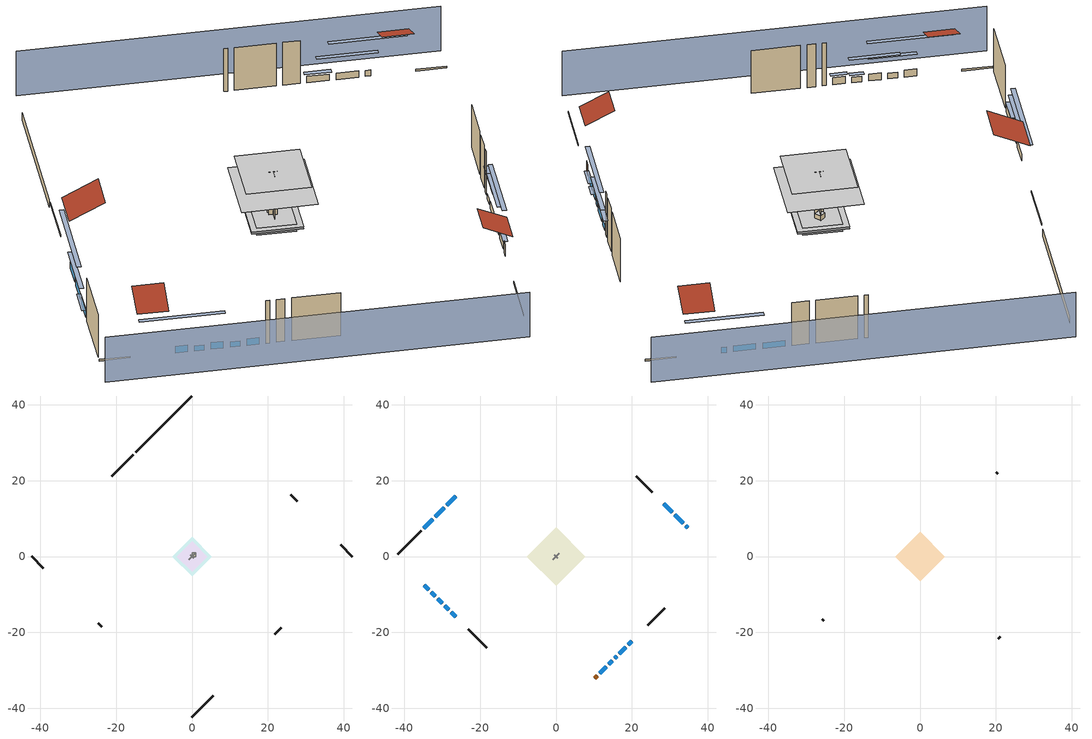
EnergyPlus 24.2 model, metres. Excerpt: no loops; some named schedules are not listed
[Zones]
crawlspace - vented
 floor foundation (Slab2 construction): -3.99,0 0,3.99 3.99,0 0,-3.99 z-0.91
 wall outside (RimJoist1 construction): -15.49,26.82 -21.09,21.22 z0.3:0.61
 wall outside (RimJoist2 construction): 42.31,0 39.2,3.1 z0.3:0.61
 wall outside (RimJoist3 construction): 0,-42.31 5.6,-36.7 z0.3:0.61
 wall outside (RimJoist4 construction): -42.31,0 -39.2,-3.1 z0.3:0.61
 wall foundation (FoundationWall1 construction): 0,42.31 -14.83,27.48 z-0.91:0.3
furnace airloop ret air zone
 floor adiabatic (AdiabaticConst): 0,0 0,1 1,1 1,0 z0
 wall adiabatic (AdiabaticConst): 0,1 0,0 1,0 1,1 0,1 z0:1
 ceiling adiabatic (AdiabaticConst): 1,0 1,1 0,1 0,0 z1
garage
 floor foundation (Slab1 construction): -5.17,0 0,5.17 5.17,0 0,-5.17 z0
 wall outside (Wall1 construction): 27.69,14.62 25.97,16.34 z0.3:7.62
 wall outside (Wall12 construction): -24.67,-17.64 -23.81,-18.5 z0.3:7.62
 wall outside (Wall2 construction): 21.82,-20.48 23.55,-18.76 z0.3:7.62
 wall to conditioned space (Wall5 construction Reversed): 0.86,0.86 -0.86,-0.86 z0.3:7.62
 wall to conditioned space (Wall6 construction Reversed): -0.43,0.43 0.43,-0.43 z0.3:7.62
conditioned space
 floor to crawlspace - vented (Floor1 construction): -3.99,0 0,3.99 3.99,0 0,-3.99 z0.3
 floor to garage (Floor3 construction): -5.17,0 0,5.17 5.17,0 0,-5.17 z0.3
 floor adiabatic (AdiabaticFloorConstruction): -7.65,0 0,7.65 7.65,0 0,-7.65 z5.18
 wall outside (AdiabaticWallConstruction 1): 10.17,-32.14 10.82,-31.49 z0.3:2.34
 wall outside (AdiabaticWallConstruction): -26.45,15.86 -28.8,13.51 / 11.47,-30.83 13.23,-29.08 / -29.46,12.85 -31.81,10.49 / -32.47,9.84 -34.82,7.48 / 16.66,-25.65 18.42,-23.89 z0.3:1.43; 13.88,-28.43 14.82,-27.48 / 19.07,-23.24 20.01,-22.3 z0.3:1.16; -34.74,-7.57 -33.49,-8.82 / -31.18,-11.13 -29.93,-12.37 / -27.62,-14.69 -26.37,-15.93 z0.3:1.49; -32.84,-9.47 -31.83,-10.47 / -29.28,-13.03 -28.28,-14.03 z0.3:1.25; 34.74,7.57 34.21,8.1 z0.3:1.31; 33.55,8.76 31.28,11.03 / 30.62,11.69 28.35,13.96 z0.3:1.37; 15.48,-26.83 16.01,-26.3 z0.3:1.28
 wall outside (Wall3 construction): -35.48,6.83 -41.65,0.66 z0.3:7.62
 wall outside (Wall4 construction): 25.31,17 21.15,21.16 z0.3:7.62
 wall outside (Wall7 construction): 24.21,-18.1 28.73,-13.58 z0.3:7.62
 wall outside (Wall8 construction): -23.15,-19.16 -18.26,-24.05 z0.3:7.62
 window (WindowConstruction): -26.45,15.86 -28.8,13.51 z0.3:1.43
 window (WindowConstruction 9): 11.47,-30.83 13.23,-29.08 z0.3:1.43
 window (WindowConstruction 10): 13.88,-28.42 14.82,-27.49 z0.3:1.16
 window (WindowConstruction 11): -34.74,-7.57 -33.49,-8.82 z0.3:1.49
 window (WindowConstruction 12): -32.84,-9.47 -31.83,-10.47 z0.3:1.25
 window (WindowConstruction 13): -31.18,-11.13 -29.93,-12.37 z0.3:1.49
 window (WindowConstruction 14): -29.28,-13.03 -28.28,-14.03 z0.3:1.25
 window (WindowConstruction 15): -27.62,-14.69 -26.38,-15.93 z0.3:1.49
 window (WindowConstruction 1): -29.46,12.85 -31.81,10.5 z0.3:1.43
 window (WindowConstruction 2): -32.47,9.84 -34.82,7.49 z0.3:1.43
 window (WindowConstruction 3): 34.74,7.57 34.21,8.1 z0.3:1.31
 window (WindowConstruction 4): 33.55,8.76 31.28,11.03 z0.3:1.37
 window (WindowConstruction 5): 30.62,11.69 28.35,13.96 z0.3:1.37
 window (WindowConstruction 6): 15.48,-26.83 16,-26.3 z0.3:1.28
 window (WindowConstruction 7): 16.66,-25.65 18.41,-23.89 z0.3:1.43
 window (WindowConstruction 8): 19.07,-23.24 20.01,-22.3 z0.3:1.16
 door (Door): 10.17,-32.14 10.82,-31.49 z0.3:2.34
 ceiling adiabatic (AdiabaticFloorConstruction): 0,-7.65 7.65,0 0,7.65 -7.65,0 z5.18
attic - vented
 floor to conditioned space (Floor2 construction Reversed): -6.53,0 0,6.53 6.53,0 0,-6.53 z7.62
 wall outside (Wall10 construction): -25.72,-16.59 -25.33,-16.98 z0.3:7.62
 wall outside (Wall11 construction): 20.67,-21.64 21.17,-21.14 z0.3:7.62
 wall outside (Wall9 construction): 20.49,21.81 20.1,22.21 z0.3:7.62
 roof outside (Roof1 construction): -25.79,16.52,7.62 -22.17,12.9,10.18 -18.13,16.94,10.18 -21.75,20.56,7.62
 roof outside (Roof2 construction): 35.39,6.91,7.62 32.57,4.09,9.61 35.73,0.94,9.61 38.55,3.76,7.62
 roof outside (Roof3 construction): -35.39,-6.91,7.62 -32.57,-4.09,9.61 -35.73,-0.94,9.61 -38.55,-3.76,7.62
 roof outside (Roof4 construction): 9.51,-32.79,7.62 6.6,-29.89,9.68 3.35,-33.14,9.68 6.26,-36.05,7.62
shading: -45.54,-3.23 -3.23,-45.54 / 45.54,3.23 3.23,45.54 z0:7.62; -32.47,9.84 -22.78,19.52 -23.22,19.95 -32.9,10.27 z6.61; 13.44,-28.87 11.26,-31.05 11.69,-31.48 13.87,-29.3 z1.74; 15.04,-27.27 13.67,-28.64 14.1,-29.07 15.47,-27.7 z1.46; -29.83,-12.48 -38.4,-3.91 -38.83,-4.34 -30.26,-12.91 z6.68; -29.89,-12.41 -34.78,-7.53 -35.21,-7.96 -30.33,-12.84 z3.99; -27.99,-14.31 -33.12,-9.19 -33.55,-9.62 -28.43,-14.74 z4.24; -28.06,-14.25 -29.49,-12.82 -29.92,-13.25 -28.49,-14.68 z1.55; -26.16,-16.15 -27.83,-14.47 -28.27,-14.9 -26.59,-16.58 z1.8; -33.75,8.56 -27.52,14.79 -27.95,15.22 -34.18,8.99 z4.18; -35.04,7.27 -32.25,10.05 -32.68,10.48 -35.47,7.7 z1.74; 30.54,11.76 38.4,3.91 38.83,4.34 30.97,12.2 z6.49; 29.34,12.97 35.49,6.82 35.92,7.25 29.77,13.4 z4.11; 28.13,14.17 30.84,11.47 31.27,11.9 28.56,14.61 z1.68; 19.67,-22.64 11.82,-30.49 12.25,-30.92 20.1,-23.07 z6.46; 20.35,-21.95 14.72,-27.59 15.15,-28.02 20.79,-22.38 z4.18; 21.95,-20.36 17.13,-25.18 17.56,-25.61 22.38,-20.79 z3.9
[Building]
Building 1: Terrain=Suburbs
[Site:Location]
Portland Intl Arpt_OR: Latitude {deg}=45.59; Longitude {deg}=-122.6; Time Zone {hr}=-8; Elevation {m}=33; Keep Site Location Information=Yes
[Site:GroundTemperature:Shallow]
10.2558, 8.96328, 8.85977, 9.47314, 11.9355, 14.3863, 16.5111, 17.8571, 17.9714, 16.8767, 14.8061, 12.4304
[Site:WaterMainsTemperature]
Calculation Method=Schedule; Temperature Schedule=mains temperature schedule
[Material] Roughness=Rough; Thermal Absorptance=0.9
Name | Thickness {m} | Conductivity {W/m-K} | Density {kg/m3} | Specific Heat {J/kg-K} | Solar Absorptance | Visible Absorptance
ceiling loosefill ins | 0.254 | 0.0480833 | 16.02 | 1046.75 | 0.7 | 0.7
ceiling stud and cavity | 0.1397 | 0.104117 | 65.682 | 1177.47 | 0.7 | 0.7
concrete 4.0 in. | 0.1016 | 1.803125 | 2242.8 | 837.4 | 0.7 | 0.7
concrete 8.0 in. | 0.2032 | 1.803125 | 2242.8 | 837.4 | 0.7 | 0.7
door material | 0.04445 | 0.0612267 | 512.64 | 1214.23 | 0.7 | 0.7
floor covering | 0.0127 | 0.0433444 | 54.468 | 1339.84 | 0.6 | 0.6
floor rigid ins; wall rigid ins | 0.512978 | 0.029427 | 32.04 | 1214.23 | 0.7 | 0.7
floor stud and cavity | 0.1397 | 0.923637 | 92.3553 | 1139.71 | 0.7 | 0.7
floor stud and cavity 1 | 0.1397 | 1.75129 | 37.0049 | 1207.88 | 0.7 | 0.7
furniture material conditioned space 1; furniture material garage 1 | 0.1524 | 0.115458 | 640.8 | 1214.23 | 0.6 | 0.6
gypsum board | 0.0127 | 0.160291 | 801 | 837.4 | 0.6 | 0.6
osb sheathing 0.5 in. | 0.0127 | 0.115458 | 512.64 | 1214.23 | 0.6 | 0.6
osb sheathing 0.5 in. 1; osb sheathing 0.5 in. 2; osb sheathing 0.5 in. 3 | 0.0127 | 0.115458 | 512.64 | 1214.23 | 0.7 | 0.7
osb sheathing 0.75 in. | 0.01905 | 0.115458 | 512.64 | 1214.23 | 0.7 | 0.7
rim joist stud and cavity | 0.0508 | 0.178688 | 50.32683 | 1063.81 | 0.6 | 0.6
roof rigid ins | 0.00329814 | 0.029427 | 32.04 | 1214.23 | 0.7 | 0.7
slate or tile shingles | 0.01905 | 0.840978 | 1899.972 | 799.717 | 0.75 | 0.75
soil 0.5 in. | 0.0127 | 1.3848 | 1842.3 | 418.7 | 0.7 | 0.7
wall stud and cavity | 0.1397 | 0.727959 | 139.0536 | 1170.24 | 0.6 | 0.6
wall stud and cavity 1 | 0.1397 | 0.550994 | 139.0536 | 1170.24 | 0.7 | 0.7
wall stud and cavity 2 | 0.1397 | 0.335416 | 139.0536 | 1170.24 | 0.7 | 0.7
wall stud and cavity 3 | 0.0889 | 0.380278 | 52.3479 | 1209.89 | 0.7 | 0.7
wall stud and cavity 4 | 0.0889 | 0.391764 | 83.0341 | 1211.67 | 0.7 | 0.7
wood siding | 0.0254 | 0.102417 | 544.68 | 1172.36 | 0.85 | 0.85
wood siding 1; wood siding 2 | 0.0254 | 0.102417 | 544.68 | 1172.36 | 0.7 | 0.7
[Material:NoMass]
Adiabatic: Roughness=Rough; Thermal Resistance {m2-K/W}=176.1; Thermal Absorptance=0.9; Solar Absorptance=0.7; Visible Absorptance=0.7
[WindowMaterial:SimpleGlazingSystem]
WindowMaterial: U-Factor {W/m2-K}=2.78222; Solar Heat Gain Coefficient=0.56
[Construction]
AdiabaticConst: Adiabatic
AdiabaticFloorConstruction: floor stud and cavity 1, floor rigid ins, osb sheathing 0.75 in., floor covering
AdiabaticWallConstruction: wood siding 1, wall rigid ins, wall stud and cavity 3, gypsum board
AdiabaticWallConstruction 1: wood siding 2, wall rigid ins, wall stud and cavity 3, gypsum board
Door: door material
Floor1 construction; Floor3 construction: floor stud and cavity, osb sheathing 0.75 in., floor covering
Floor2 construction Reversed: gypsum board, ceiling stud and cavity, ceiling loosefill ins
FoundationWall1 construction: concrete 8.0 in.
furniture construction conditioned space 1: furniture material conditioned space 1
furniture construction garage 1: furniture material garage 1
PartitionWallConstruction: gypsum board, wall stud and cavity 4, gypsum board
RimJoist1 construction; RimJoist2 construction; RimJoist3 construction; RimJoist4 construction: wood siding, rim joist stud and cavity
Roof1 construction; Roof2 construction; Roof3 construction; Roof4 construction: slate or tile shingles, roof rigid ins, osb sheathing 0.5 in.
Slab1 construction: concrete 4.0 in.
Slab2 construction: soil 0.5 in.
Wall1 construction; Wall2 construction: wood siding, osb sheathing 0.5 in. 1, wall stud and cavity
Wall10 construction; Wall11 construction; Wall12 construction; Wall9 construction: wood siding, osb sheathing 0.5 in. 3, wall stud and cavity
Wall3 construction; Wall4 construction: wood siding, osb sheathing 0.5 in. 1, wall stud and cavity 1, gypsum board
Wall5 construction Reversed: gypsum board, wall stud and cavity 2, osb sheathing 0.5 in. 2
Wall6 construction Reversed: gypsum board, wall stud and cavity 2, osb sheathing 0.5 in. 3
Wall7 construction; Wall8 construction: wood siding, osb sheathing 0.5 in. 3, wall stud and cavity 1, gypsum board
WindowConstruction; WindowConstruction 1; WindowConstruction 10; WindowConstruction 11; WindowConstruction 12; WindowConstruction 13; WindowConstruction 14; WindowConstruction 15; WindowConstruction 2; WindowConstruction 3; WindowConstruction 4; WindowConstruction 5; WindowConstruction 6; WindowConstruction 7; WindowConstruction 8; WindowConstruction 9: WindowMaterial
[Zone] Multiplier=1
Name | Volume {m3} | Part of Total Floor Area
attic - vented | 58.7334 | Yes
conditioned space | 493.619 | Yes
crawlspace - vented | 38.7714 | Yes
furnace airloop ret air zone | 1 | No
garage | 130.484 | Yes
[Space]
Name | Zone | Volume {m3} | Space Type
attic - vented 1 | attic - vented | 58.7334
conditioned space 1 | conditioned space | 493.619
crawlspace - vented 1 | crawlspace - vented | 38.7714
furnace airloop ret air space | furnace airloop ret air zone |  | Plenum Space Type
garage 1 | garage | 130.484
[ZoneInfiltration:EffectiveLeakageArea] Schedule=Always On Discrete
Name | Zone or Space | Effective Air Leakage Area {cm2} | Stack Coefficient | Wind Coefficient
infil attic - vented 1 | attic - vented 1 | 2843.48 | 0.00014362 | 4.87065e-05
infil garage 1 | garage 1 | 217.469 | 0.000129147 | 4.64657e-05
[ZoneMixing] Schedule=Always On Continuous; Design Flow Rate Calculation Method=Flow/Zone; Design Flow Rate {m3/s}=0
Name | Zone or Space | Source Zone or Space
whole house fan mix | attic - vented | conditioned space
furnace airloop_0 ZoneMixDZToCond mix | conditioned space | crawlspace - vented
furnace airloop_0 ZoneMixCondToDZ mix | crawlspace - vented | conditioned space
[SurfaceProperty:IncidentSolarMultiplier] Incident Solar Multiplier=1; Incident Solar Multiplier Schedule=trans schedule winter=0.85 summer=0.7
Window1; Window10; Window11; Window12; Window13; Window14; Window15; Window16; Window2; Window3; Window4; Window5; Window6; Window7; Window8; Window9
[InternalMass]
Name | Construction | Zone or ZoneList | Space or SpaceList | Surface Area {m2}
furniture mass conditioned space 1 | furniture construction conditioned space 1 | conditioned space | conditioned space 1 | 80.97429
partition wall mass | PartitionWallConstruction | conditioned space | conditioned space 1 | 202.436
furniture mass garage 1 | furniture construction garage 1 | garage | garage 1 | 5.35122
[Lights] Design Level Calculation Method=LightingLevel; Return Air Fraction=0; Fraction Radiant=0.6; Fraction Visible=0.2; Fraction Replaceable=1
Name | Zone or ZoneList or Space or SpaceList | Schedule | Lighting Level {W}
interior lighting | conditioned space 1 | lighting_interior | 371.328
garage lighting | garage 1 | lighting_garage | 10.7391
[People]
occupants: Zone or ZoneList or Space or SpaceList=conditioned space 1; Number of People Schedule=occupants; Number of People Calculation Method=People; Number of People=4; Fraction Radiant=0.314171; Sensible Heat Fraction=0.56303; Activity Level Schedule=occupants activity schedule; Carbon Dioxide Generation Rate {m3/s-W}=0; Enable ASHRAE 55 Comfort Warnings=No; Mean Radiant Temperature Calculation Type=EnclosureAveraged
[ElectricEquipment] Zone or ZoneList or Space or SpaceList=conditioned space 1; Design Level Calculation Method=EquipmentLevel
Name | Schedule | Design Level {W} | Fraction Latent | Fraction Radiant | Fraction Lost
ceiling fan | ceiling_fan | 17.2584 | 0 | 0.558 | 0
clothes dryer | clothes_dryer | 9688.07 | 0.015 | 0.081 | 0.85
clothes washer | clothes_washer | 702.106 | 0.03 | 0.162 | 0.7
cooking range | cooking_range | 118.9 | 0.16 | 0.384 | 0.2
dishwasher | dishwasher | 557.502 | 0.3 | 0.18 | 0.4
fridge | fridge schedule | 45.9075 | 0 | 0.6 | 0
mech vent bath fan 0 | mech vent bath fan 0 schedule | 15 | 0 | 0 | 1
mech vent house fan | mech vent house fan schedule | 0 | 0 | 0 | 1
mech vent house fan cfis | mech vent house fan cfis schedule | 0 | 0 | 0 | 0
mech vent range fan 0 | mech vent range fan 0 schedule | 30 | 0 | 0 | 1
misc plug loads | plug_loads_other | 883.448 | 0.021 | 0.558 | 0.049
misc tv | plug_loads_tv | 1555.5 | 0 | 0.6 | 0
whole house fan | Always On Discrete | 0 | 0 | 0 | 1
[OtherEquipment] Design Level Calculation Method=EquipmentLevel
Name | Fuel Type | Zone or ZoneList or Space or SpaceList | Schedule | Design Level {W} | Fraction Latent | Fraction Radiant | Fraction Lost
clothes dryer 1 | Electricity | conditioned space 1 | clothes_dryer | 0 | 0.015 | 0.081 | 0.85
cooking range 1 | NaturalGas | conditioned space 1 | cooking_range | 3484.6 | 0.16 | 0.384 | 0.2
furnace airloop_0 SupCondToLv; furnace airloop_0 SupSensLkToCond; mech vent house fan sensible load; water heater sens | None | conditioned space 1 | Always On Discrete | 0 | 0 | 0 | 0
furnace airloop_0 SupLatLkToCond; mech vent house fan latent load; water heater lat | None | conditioned space 1 | Always On Discrete | 0 | 1 | 0 | 0
general water use latent | None | conditioned space 1 | general water use schedule | 81.0615 | 1 | 0 | 0
general water use sensible | None | conditioned space 1 | general water use schedule | -79.8895 | 0 | 0.6 | 0
misc fireplace | NaturalGas | conditioned space 1 | misc fireplace schedule | 542.024 | 0.1 | 0.3 | 0.4
water heater energy adjustment1 | Electricity | conditioned space 1 | Always On Discrete | 0.01 | 0 | 0 | 1
furnace airloop_0 RetCondToDZ; furnace airloop_0 SupCondToDZ; furnace airloop_0 SupSensLkToDZ | None | crawlspace - vented 1 | Always On Discrete | 0 | 0 | 0 | 0
furnace airloop_0 SupLatLkToDZ | None | crawlspace - vented 1 | Always On Discrete | 0 | 1 | 0 | 0
furnace airloop_0 RetCondToRP; furnace airloop_0 RetSensLkToRP | None | furnace airloop ret air space | Always On Discrete | 0 | 0 | 0 | 0
furnace airloop_0 RetLatLkToRP | None | furnace airloop ret air space | Always On Discrete | 0 | 1 | 0 | 0
[ZoneInfiltration:DesignFlowRate] Schedule=Always On Discrete
Name | Zone or ZoneList or Space or SpaceList | Design Flow Rate Calculation Method | Design Flow Rate {m3/s} | Air Changes per Hour {1/hr} | Constant Term Coefficient | Temperature Term Coefficient | Velocity Term Coefficient | Velocity Squared Term Coefficient
infil flow; natural vent flow; whole house fan flow | conditioned space 1 | Flow/Zone | 0
crawlspace_vented 1 duct leakage imbalance infil flow | crawlspace - vented 1 | Flow/Zone | 0
infil crawlspace - vented 1 | crawlspace - vented 1 | AirChanges/Hour |  | 2.6013 | 1 | 0 | 0 | 0
[SurfaceProperty:ExposedFoundationPerimeter] Exposed Perimeter Calculation Method=TotalExposedPerimeter
Name | Total Exposed Perimeter {m}
Slab2 | 20.97024
Slab1 | 18.288
[SpaceList]
Plenum Space Type: furnace airloop ret air space
[AirLoopHVAC:ReturnPlenum]
Air Loop HVAC Return Plenum 1: Zone=furnace airloop ret air zone
[Foundation:Kiva] Wall Depth Below Slab {m}=0.2032
Name | Initial Indoor Air Temperature {C} | Wall Height Above Grade {m}
Foundation Kiva 1 | 13.4258 | 0.1016
Foundation Kiva 2 | 8.19436 | 0.3048
[Foundation:Kiva:Settings]
Soil Conductivity {W/m-K}=1.3848; Soil Density {kg/m3}=1842.3; Soil Specific Heat {J/kg-K}=418.7; Ground Solar Absorptivity=0.9; Ground Thermal Absorptivity=0.9; Ground Surface Roughness {m}=0.03; Far-Field Width {m}=40; Deep-Ground Boundary Condition=ZeroFlux; Deep-Ground Depth {m}=40; Minimum Cell Dimension {m}=0.2; Maximum Cell Growth Coefficient=3; Simulation Timestep=Timestep
[Exterior:Lights]
exterior lighting: Schedule=exterior lighting schedule; Design Level {W}=8.01452
[EnergyManagementSystem:Sensor] Output:Variable or Output:Meter Index Key=crawlspace - vented
Name | Output:Variable or Output:Meter
furnace_airloop_0_DZ_T_s | Zone Air Temperature
furnace_airloop_0_DZ_W_s | Zone Mean Air Humidity Ratio
[Schedule:Constant]
Name | Hourly Value
Always On Continuous; mech vent house fan schedule; mech vent house fan cfis schedule; Always On Discrete | 1
occupants activity schedule | 117.228
fridge schedule | 0
[Schedule:Day:Interval]
trans schedule winter=0.85 summer=0.7 day; trans schedule winter=0.85 summer=0.7 day 2: No, 24:00, 0.85
trans schedule winter=0.85 summer=0.7 day 1: No, 24:00, 0.7
trans schedule winter=0.85 summer=0.7 default day: No, 24:00, 0
[Schedule:Week:Daily]
trans schedule winter=0.85 summer=0.7 Week Rule - Jan1-May26: trans schedule winter=0.85 summer=0.7 day, trans schedule winter=0.85 summer=0.7 day, trans schedule winter=0.85 summer=0.7 day, trans schedule winter=0.85 summer=0.7 day, trans schedule winter=0.85 summer=0.7 day, trans schedule winter=0.85 summer=0.7 day, trans schedule winter=0.85 summer=0.7 day, trans schedule winter=0.85 summer=0.7 default day, trans schedule winter=0.85 summer=0.7 default day, trans schedule winter=0.85 summer=0.7 default day, trans schedule winter=0.85 summer=0.7 default day, trans schedule winter=0.85 summer=0.7 default day
trans schedule winter=0.85 summer=0.7 Week Rule - May27-Jun2: trans schedule winter=0.85 summer=0.7 day, trans schedule winter=0.85 summer=0.7 day, trans schedule winter=0.85 summer=0.7 day, trans schedule winter=0.85 summer=0.7 day, trans schedule winter=0.85 summer=0.7 day, trans schedule winter=0.85 summer=0.7 day 1, trans schedule winter=0.85 summer=0.7 day 1, trans schedule winter=0.85 summer=0.7 default day, trans schedule winter=0.85 summer=0.7 default day, trans schedule winter=0.85 summer=0.7 default day, trans schedule winter=0.85 summer=0.7 default day, trans schedule winter=0.85 summer=0.7 default day
trans schedule winter=0.85 summer=0.7 Week Rule - Jun3-Sep29: trans schedule winter=0.85 summer=0.7 day 1, trans schedule winter=0.85 summer=0.7 day 1, trans schedule winter=0.85 summer=0.7 day 1, trans schedule winter=0.85 summer=0.7 day 1, trans schedule winter=0.85 summer=0.7 day 1, trans schedule winter=0.85 summer=0.7 day 1, trans schedule winter=0.85 summer=0.7 day 1, trans schedule winter=0.85 summer=0.7 default day, trans schedule winter=0.85 summer=0.7 default day, trans schedule winter=0.85 summer=0.7 default day, trans schedule winter=0.85 summer=0.7 default day, trans schedule winter=0.85 summer=0.7 default day
trans schedule winter=0.85 summer=0.7 Week Rule - Sep30-Oct6: trans schedule winter=0.85 summer=0.7 day 1, trans schedule winter=0.85 summer=0.7 day 2, trans schedule winter=0.85 summer=0.7 day 2, trans schedule winter=0.85 summer=0.7 day 2, trans schedule winter=0.85 summer=0.7 day 2, trans schedule winter=0.85 summer=0.7 day 2, trans schedule winter=0.85 summer=0.7 day 2, trans schedule winter=0.85 summer=0.7 default day, trans schedule winter=0.85 summer=0.7 default day, trans schedule winter=0.85 summer=0.7 default day, trans schedule winter=0.85 summer=0.7 default day, trans schedule winter=0.85 summer=0.7 default day
trans schedule winter=0.85 summer=0.7 Week Rule - Oct7-Dec31: trans schedule winter=0.85 summer=0.7 day 2, trans schedule winter=0.85 summer=0.7 day 2, trans schedule winter=0.85 summer=0.7 day 2, trans schedule winter=0.85 summer=0.7 day 2, trans schedule winter=0.85 summer=0.7 day 2, trans schedule winter=0.85 summer=0.7 day 2, trans schedule winter=0.85 summer=0.7 day 2, trans schedule winter=0.85 summer=0.7 default day, trans schedule winter=0.85 summer=0.7 default day, trans schedule winter=0.85 summer=0.7 default day, trans schedule winter=0.85 summer=0.7 default day, trans schedule winter=0.85 summer=0.7 default day
mech vent bath fan 0 schedule Week Rule - Jan1-Dec31: mech vent bath fan 0 schedule day, mech vent bath fan 0 schedule day, mech vent bath fan 0 schedule day, mech vent bath fan 0 schedule day, mech vent bath fan 0 schedule day, mech vent bath fan 0 schedule day, mech vent bath fan 0 schedule day, mech vent bath fan 0 schedule default day, mech vent bath fan 0 schedule default day, mech vent bath fan 0 schedule default day, mech vent bath fan 0 schedule default day, mech vent bath fan 0 schedule default day
mech vent range fan 0 schedule Week Rule - Jan1-Dec31: mech vent range fan 0 schedule day, mech vent range fan 0 schedule day, mech vent range fan 0 schedule day, mech vent range fan 0 schedule day, mech vent range fan 0 schedule day, mech vent range fan 0 schedule day, mech vent range fan 0 schedule day, mech vent range fan 0 schedule default day, mech vent range fan 0 schedule default day, mech vent range fan 0 schedule default day, mech vent range fan 0 schedule default day, mech vent range fan 0 schedule default day
general water use schedule Week Rule - Jan1-Dec31: general water use schedule day, general water use schedule day, general water use schedule day, general water use schedule day, general water use schedule day, general water use schedule day, general water use schedule day, general water use schedule default day, general water use schedule default day, general water use schedule default day, general water use schedule default day, general water use schedule default day
misc fireplace schedule Week Rule - Jan1-Dec31: misc fireplace schedule day, misc fireplace schedule day, misc fireplace schedule day, misc fireplace schedule day, misc fireplace schedule day, misc fireplace schedule day, misc fireplace schedule day, misc fireplace schedule default day, misc fireplace schedule default day, misc fireplace schedule default day, misc fireplace schedule default day, misc fireplace schedule default day
exterior lighting schedule Week Rule - Jan1-Jan27: exterior lighting schedule day, exterior lighting schedule day, exterior lighting schedule day, exterior lighting schedule day, exterior lighting schedule day, exterior lighting schedule day, exterior lighting schedule day, exterior lighting schedule default day, exterior lighting schedule default day, exterior lighting schedule default day, exterior lighting schedule default day, exterior lighting schedule default day
exterior lighting schedule Week Rule - Jan28-Feb3: exterior lighting schedule day, exterior lighting schedule day, exterior lighting schedule day, exterior lighting schedule day, exterior lighting schedule day 1, exterior lighting schedule day 1, exterior lighting schedule day 1, exterior lighting schedule default day, exterior lighting schedule default day, exterior lighting schedule default day, exterior lighting schedule default day, exterior lighting schedule default day
exterior lighting schedule Week Rule - Feb4-Feb24: exterior lighting schedule day 1, exterior lighting schedule day 1, exterior lighting schedule day 1, exterior lighting schedule day 1, exterior lighting schedule day 1, exterior lighting schedule day 1, exterior lighting schedule day 1, exterior lighting schedule default day, exterior lighting schedule default day, exterior lighting schedule default day, exterior lighting schedule default day, exterior lighting schedule default day
exterior lighting schedule Week Rule - Feb25-Mar3: exterior lighting schedule day 1, exterior lighting schedule day 1, exterior lighting schedule day 1, exterior lighting schedule day 1, exterior lighting schedule day 2, exterior lighting schedule day 2, exterior lighting schedule day 2, exterior lighting schedule default day, exterior lighting schedule default day, exterior lighting schedule default day, exterior lighting schedule default day, exterior lighting schedule default day
exterior lighting schedule Week Rule - Mar4-Mar31: exterior lighting schedule day 2, exterior lighting schedule day 2, exterior lighting schedule day 2, exterior lighting schedule day 2, exterior lighting schedule day 2, exterior lighting schedule day 2, exterior lighting schedule day 2, exterior lighting schedule default day, exterior lighting schedule default day, exterior lighting schedule default day, exterior lighting schedule default day, exterior lighting schedule default day
exterior lighting schedule Week Rule - Apr1-Apr28: exterior lighting schedule day 3, exterior lighting schedule day 3, exterior lighting schedule day 3, exterior lighting schedule day 3, exterior lighting schedule day 3, exterior lighting schedule day 3, exterior lighting schedule day 3, exterior lighting schedule default day, exterior lighting schedule default day, exterior lighting schedule default day, exterior lighting schedule default day, exterior lighting schedule default day
exterior lighting schedule Week Rule - Apr29-May5: exterior lighting schedule day 3, exterior lighting schedule day 3, exterior lighting schedule day 4, exterior lighting schedule day 4, exterior lighting schedule day 4, exterior lighting schedule day 4, exterior lighting schedule day 4, exterior lighting schedule default day, exterior lighting schedule default day, exterior lighting schedule default day, exterior lighting schedule default day, exterior lighting schedule default day
exterior lighting schedule Week Rule - May6-May26: exterior lighting schedule day 4, exterior lighting schedule day 4, exterior lighting schedule day 4, exterior lighting schedule day 4, exterior lighting schedule day 4, exterior lighting schedule day 4, exterior lighting schedule day 4, exterior lighting schedule default day, exterior lighting schedule default day, exterior lighting schedule default day, exterior lighting schedule default day, exterior lighting schedule default day
exterior lighting schedule Week Rule - May27-Jun2: exterior lighting schedule day 4, exterior lighting schedule day 4, exterior lighting schedule day 4, exterior lighting schedule day 4, exterior lighting schedule day 4, exterior lighting schedule day 5, exterior lighting schedule day 5, exterior lighting schedule default day, exterior lighting schedule default day, exterior lighting schedule default day, exterior lighting schedule default day, exterior lighting schedule default day
exterior lighting schedule Week Rule - Jun3-Jun30: exterior lighting schedule day 5, exterior lighting schedule day 5, exterior lighting schedule day 5, exterior lighting schedule day 5, exterior lighting schedule day 5, exterior lighting schedule day 5, exterior lighting schedule day 5, exterior lighting schedule default day, exterior lighting schedule default day, exterior lighting schedule default day, exterior lighting schedule default day, exterior lighting schedule default day
exterior lighting schedule Week Rule - Jul1-Jul28: exterior lighting schedule day 6, exterior lighting schedule day 6, exterior lighting schedule day 6, exterior lighting schedule day 6, exterior lighting schedule day 6, exterior lighting schedule day 6, exterior lighting schedule day 6, exterior lighting schedule default day, exterior lighting schedule default day, exterior lighting schedule default day, exterior lighting schedule default day, exterior lighting schedule default day
exterior lighting schedule Week Rule - Jul29-Aug4: exterior lighting schedule day 6, exterior lighting schedule day 6, exterior lighting schedule day 6, exterior lighting schedule day 7, exterior lighting schedule day 7, exterior lighting schedule day 7, exterior lighting schedule day 7, exterior lighting schedule default day, exterior lighting schedule default day, exterior lighting schedule default day, exterior lighting schedule default day, exterior lighting schedule default day
exterior lighting schedule Week Rule - Aug5-Aug25: exterior lighting schedule day 7, exterior lighting schedule day 7, exterior lighting schedule day 7, exterior lighting schedule day 7, exterior lighting schedule day 7, exterior lighting schedule day 7, exterior lighting schedule day 7, exterior lighting schedule default day, exterior lighting schedule default day, exterior lighting schedule default day, exterior lighting schedule default day, exterior lighting schedule default day
exterior lighting schedule Week Rule - Aug26-Sep1: exterior lighting schedule day 7, exterior lighting schedule day 7, exterior lighting schedule day 7, exterior lighting schedule day 7, exterior lighting schedule day 7, exterior lighting schedule day 7, exterior lighting schedule day 8, exterior lighting schedule default day, exterior lighting schedule default day, exterior lighting schedule default day, exterior lighting schedule default day, exterior lighting schedule default day
exterior lighting schedule Week Rule - Sep2-Sep29: exterior lighting schedule day 8, exterior lighting schedule day 8, exterior lighting schedule day 8, exterior lighting schedule day 8, exterior lighting schedule day 8, exterior lighting schedule day 8, exterior lighting schedule day 8, exterior lighting schedule default day, exterior lighting schedule default day, exterior lighting schedule default day, exterior lighting schedule default day, exterior lighting schedule default day
exterior lighting schedule Week Rule - Sep30-Oct6: exterior lighting schedule day 8, exterior lighting schedule day 9, exterior lighting schedule day 9, exterior lighting schedule day 9, exterior lighting schedule day 9, exterior lighting schedule day 9, exterior lighting schedule day 9, exterior lighting schedule default day, exterior lighting schedule default day, exterior lighting schedule default day, exterior lighting schedule default day, exterior lighting schedule default day
exterior lighting schedule Week Rule - Oct7-Oct27: exterior lighting schedule day 9, exterior lighting schedule day 9, exterior lighting schedule day 9, exterior lighting schedule day 9, exterior lighting schedule day 9, exterior lighting schedule day 9, exterior lighting schedule day 9, exterior lighting schedule default day, exterior lighting schedule default day, exterior lighting schedule default day, exterior lighting schedule default day, exterior lighting schedule default day
exterior lighting schedule Week Rule - Oct28-Nov3: exterior lighting schedule day 9, exterior lighting schedule day 9, exterior lighting schedule day 9, exterior lighting schedule day 9, exterior lighting schedule day 10, exterior lighting schedule day 10, exterior lighting schedule day 10, exterior lighting schedule default day, exterior lighting schedule default day, exterior lighting schedule default day, exterior lighting schedule default day, exterior lighting schedule default day
exterior lighting schedule Week Rule - Nov4-Nov24: exterior lighting schedule day 10, exterior lighting schedule day 10, exterior lighting schedule day 10, exterior lighting schedule day 10, exterior lighting schedule day 10, exterior lighting schedule day 10, exterior lighting schedule day 10, exterior lighting schedule default day, exterior lighting schedule default day, exterior lighting schedule default day, exterior lighting schedule default day, exterior lighting schedule default day
exterior lighting schedule Week Rule - Nov25-Dec1: exterior lighting schedule day 10, exterior lighting schedule day 10, exterior lighting schedule day 10, exterior lighting schedule day 10, exterior lighting schedule day 10, exterior lighting schedule day 10, exterior lighting schedule day 11, exterior lighting schedule default day, exterior lighting schedule default day, exterior lighting schedule default day, exterior lighting schedule default day, exterior lighting schedule default day
exterior lighting schedule Week Rule - Dec2-Dec31: exterior lighting schedule day 11, exterior lighting schedule day 11, exterior lighting schedule day 11, exterior lighting schedule day 11, exterior lighting schedule day 11, exterior lighting schedule day 11, exterior lighting schedule day 11, exterior lighting schedule default day, exterior lighting schedule default day, exterior lighting schedule default day, exterior lighting schedule default day, exterior lighting schedule default day
[Schedule:Year]
trans schedule winter=0.85 summer=0.7: trans schedule winter=0.85 summer=0.7 Week Rule - Jan1-May26, 1, 1, 5, 26, trans schedule winter=0.85 summer=0.7 Week Rule - May27-Jun2, 5, 27, 6, 2, trans schedule winter=0.85 summer=0.7 Week Rule - Jun3-Sep29, 6, 3, 9, 29, trans schedule winter=0.85 summer=0.7 Week Rule - Sep30-Oct6, 9, 30, 10, 6, trans schedule winter=0.85 summer=0.7 Week Rule - Oct7-Dec31, 10, 7, 12, 31
mech vent bath fan 0 schedule: mech vent bath fan 0 schedule Week Rule - Jan1-Dec31, 1, 1, 12, 31
mech vent range fan 0 schedule: mech vent range fan 0 schedule Week Rule - Jan1-Dec31, 1, 1, 12, 31
general water use schedule: general water use schedule Week Rule - Jan1-Dec31, 1, 1, 12, 31
misc fireplace schedule: misc fireplace schedule Week Rule - Jan1-Dec31, 1, 1, 12, 31
exterior lighting schedule: exterior lighting schedule Week Rule - Jan1-Jan27, 1, 1, 1, 27, exterior lighting schedule Week Rule - Jan28-Feb3, 1, 28, 2, 3, exterior lighting schedule Week Rule - Feb4-Feb24, 2, 4, 2, 24, exterior lighting schedule Week Rule - Feb25-Mar3, 2, 25, 3, 3, exterior lighting schedule Week Rule - Mar4-Mar31, 3, 4, 3, 31, exterior lighting schedule Week Rule - Apr1-Apr28, 4, 1, 4, 28, exterior lighting schedule Week Rule - Apr29-May5, 4, 29, 5, 5, exterior lighting schedule Week Rule - May6-May26, 5, 6, 5, 26, exterior lighting schedule Week Rule - May27-Jun2, 5, 27, 6, 2, exterior lighting schedule Week Rule - Jun3-Jun30, 6, 3, 6, 30, exterior lighting schedule Week Rule - Jul1-Jul28, 7, 1, 7, 28, exterior lighting schedule Week Rule - Jul29-Aug4, 7, 29, 8, 4, exterior lighting schedule Week Rule - Aug5-Aug25, 8, 5, 8, 25, exterior lighting schedule Week Rule - Aug26-Sep1, 8, 26, 9, 1, exterior lighting schedule Week Rule - Sep2-Sep29, 9, 2, 9, 29, exterior lighting schedule Week Rule - Sep30-Oct6, 9, 30, 10, 6, exterior lighting schedule Week Rule - Oct7-Oct27, 10, 7, 10, 27, exterior lighting schedule Week Rule - Oct28-Nov3, 10, 28, 11, 3, exterior lighting schedule Week Rule - Nov4-Nov24, 11, 4, 11, 24, exterior lighting schedule Week Rule - Nov25-Dec1, 11, 25, 12, 1, exterior lighting schedule Week Rule - Dec2-Dec31, 12, 2, 12, 31
[Schedule:File] File=in.schedules.csv; Rows to Skip at Top=1; Number of Hours of Data=8760; Column Separator=Comma; Interpolate to Timestep=Yes; Minutes per Item=15; Adjust Schedule for Daylight Savings=Yes
Name | Column Number
lighting_interior | 5
occupants | 1
ceiling_fan | 4
clothes_dryer | 11
clothes_washer | 10
cooking_range | 12
dishwasher | 8
plug_loads_other | 2
plug_loads_tv | 3
lighting_garage | 6
[Schedule:Compact]
mains temperature schedule: Through: 01/01, For: AllDays, Until: 24:00, 13.0633, Through: 01/02, For: AllDays, Until: 24:00, 13.0189, Through: 01/03, For: AllDays, Until: 24:00, 12.975, Through: 01/04, For: AllDays, Until: 24:00, 12.9328, Through: 01/05, For: AllDays, Until: 24:00, 12.8917, Through: 01/06, For: AllDays, Until: 24:00, 12.8517, Through: 01/07, For: AllDays, Until: 24:00, 12.8122, Through: 01/08, For: AllDays, Until: 24:00, 12.7744, Through: 01/09, For: AllDays, Until: 24:00, 12.7378, Through: 01/10, For: AllDays, Until: 24:00, 12.7017, Through: 01/11, For: AllDays, Until: 24:00, 12.6672, Through: 01/12, For: AllDays, Until: 24:00, 12.6339, Through: 01/13, For: AllDays, Until: 24:00, 12.6017, Through: 01/14, For: AllDays, Until: 24:00, 12.5706, Through: 01/15, For: AllDays, Until: 24:00, 12.5411, Through: 01/16, For: AllDays, Until: 24:00, 12.5122, Through: 01/17, For: AllDays, Until: 24:00, 12.485, Through: 01/18, For: AllDays, Until: 24:00, 12.4583, Through: 01/19, For: AllDays, Until: 24:00, 12.4333, Through: 01/20, For: AllDays, Until: 24:00, 12.41, Through: 01/21, For: AllDays, Until: 24:00, 12.3872, Through: 01/22, For: AllDays, Until: 24:00, 12.3661, Through: 01/23, For: AllDays, Until: 24:00, 12.3456, Through: 01/24, For: AllDays, Until: 24:00, 12.3272, Through: 01/25, For: AllDays, Until: 24:00, 12.3094, Through: 01/26, For: AllDays, Until: 24:00, 12.2933, Through: 01/27, For: AllDays, Until: 24:00, 12.2783, Through: 01/28, For: AllDays, Until: 24:00, 12.2644, Through: 01/29, For: AllDays, Until: 24:00, 12.2517, Through: 01/30, For: AllDays, Until: 24:00, 12.2406, Through: 01/31, For: AllDays, Until: 24:00, 12.2306, Through: 02/01, For: AllDays, Until: 24:00, 12.2222, Through: 02/02, For: AllDays, Until: 24:00, 12.215, Through: 02/03, For: AllDays, Until: 24:00, 12.2089, Through: 02/04, For: AllDays, Until: 24:00, 12.2039, Through: 02/05, For: AllDays, Until: 24:00, 12.2006, Through: 02/06, For: AllDays, Until: 24:00, 12.1983, Through: 02/07, For: AllDays, Until: 24:00, 12.1978, Through: 02/08, For: AllDays, Until: 24:00, 12.1978, Through: 02/09, For: AllDays, Until: 24:00, 12.2, Through: 02/10, For: AllDays, Until: 24:00, 12.2028, Through: 02/11, For: AllDays, Until: 24:00, 12.2072, Through: 02/12, For: AllDays, Until: 24:00, 12.2128, Through: 02/13, For: AllDays, Until: 24:00, 12.2194, Through: 02/14, For: AllDays, Until: 24:00, 12.2278, Through: 02/15, For: AllDays, Until: 24:00, 12.2372, Through: 02/16, For: AllDays, Until: 24:00, 12.2483, Through: 02/17, For: AllDays, Until: 24:00, 12.26, Through: 02/18, For: AllDays, Until: 24:00, 12.2733, Through: 02/19, For: AllDays, Until: 24:00, 12.2883, Through: 02/20, For: AllDays, Until: 24:00, 12.3039, Through: 02/21, For: AllDays, Until: 24:00, 12.3211, Through: 02/22, For: AllDays, Until: 24:00, 12.3394, Through: 02/23, For: AllDays, Until: 24:00, 12.3594, Through: 02/24, For: AllDays, Until: 24:00, 12.38, Through: 02/25, For: AllDays, Until: 24:00, 12.4022, Through: 02/26, For: AllDays, Until: 24:00, 12.4256, Through: 02/27, For: AllDays, Until: 24:00, 12.4506, Through: 02/28, For: AllDays, Until: 24:00, 12.4761, Through: 03/01, For: AllDays, Until: 24:00, 12.5033, Through: 03/02, For: AllDays, Until: 24:00, 12.5317, Through: 03/03, For: AllDays, Until: 24:00, 12.5611, Through: 03/04, For: AllDays, Until: 24:00, 12.5917, Through: 03/05, For: AllDays, Until: 24:00, 12.6233, Through: 03/06, For: AllDays, Until: 24:00, 12.6567, Through: 03/07, For: AllDays, Until: 24:00, 12.6906, Through: 03/08, For: AllDays, Until: 24:00, 12.7261, Through: 03/09, For: AllDays, Until: 24:00, 12.7628, Through: 03/10, For: AllDays, Until: 24:00, 12.8, Through: 03/11, For: AllDays, Until: 24:00, 12.8389, Through: 03/12, For: AllDays, Until: 24:00, 12.8789, Through: 03/13, For: AllDays, Until: 24:00, 12.9194, Through: 03/14, For: AllDays, Until: 24:00, 12.9617, Through: 03/15, For: AllDays, Until: 24:00, 13.0044, Through: 03/16, For: AllDays, Until: 24:00, 13.0489, Through: 03/17, For: AllDays, Until: 24:00, 13.0939, Through: 03/18, For: AllDays, Until: 24:00, 13.14, Through: 03/19, For: AllDays, Until: 24:00, 13.1872, Through: 03/20, For: AllDays, Until: 24:00, 13.2356, Through: 03/21, For: AllDays, Until: 24:00, 13.285, Through: 03/22, For: AllDays, Until: 24:00, 13.335, Through: 03/23, For: AllDays, Until: 24:00, 13.3861, Through: 03/24, For: AllDays, Until: 24:00, 13.4383, Through: 03/25, For: AllDays, Until: 24:00, 13.4911, Through: 03/26, For: AllDays, Until: 24:00, 13.545, Through: 03/27, For: AllDays, Until: 24:00, 13.6, Through: 03/28, For: AllDays, Until: 24:00, 13.6556, Through: 03/29, For: AllDays, Until: 24:00, 13.7122, Through: 03/30, For: AllDays, Until: 24:00, 13.77, Through: 03/31, For: AllDays, Until: 24:00, 13.8283, Through: 04/01, For: AllDays, Until: 24:00, 13.8872, Through: 04/02, For: AllDays, Until: 24:00, 13.9472, Through: 04/03, For: AllDays, Until: 24:00, 14.0078, Through: 04/04, For: AllDays, Until: 24:00, 14.0689, Through: 04/05, For: AllDays, Until: 24:00, 14.1311, Through: 04/06, For: AllDays, Until: 24:00, 14.1944, Through: 04/07, For: AllDays, Until: 24:00, 14.2578, Through: 04/08, For: AllDays, Until: 24:00, 14.3222, Through: 04/09, For: AllDays, Until: 24:00, 14.3872, Through: 04/10, For: AllDays, Until: 24:00, 14.4528, Through: 04/11, For: AllDays, Until: 24:00, 14.5189, Through: 04/12, For: AllDays, Until: 24:00, 14.5856, Through: 04/13, For: AllDays, Until: 24:00, 14.6533, Through: 04/14, For: AllDays, Until: 24:00, 14.7211, Through: 04/15, For: AllDays, Until: 24:00, 14.7894, Through: 04/16, For: AllDays, Until: 24:00, 14.8589, Through: 04/17, For: AllDays, Until: 24:00, 14.9283, Through: 04/18, For: AllDays, Until: 24:00, 14.9983, Through: 04/19, For: AllDays, Until: 24:00, 15.0689, Through: 04/20, For: AllDays, Until: 24:00, 15.14, Through: 04/21, For: AllDays, Until: 24:00, 15.2111, Through: 04/22, For: AllDays, Until: 24:00, 15.2833, Through: 04/23, For: AllDays, Until: 24:00, 15.3556, Through: 04/24, For: AllDays, Until: 24:00, 15.4278, Through: 04/25, For: AllDays, Until: 24:00, 15.5006, Through: 04/26, For: AllDays, Until: 24:00, 15.5739, Through: 04/27, For: AllDays, Until: 24:00, 15.6478, Through: 04/28, For: AllDays, Until: 24:00, 15.7211, Through: 04/29, For: AllDays, Until: 24:00, 15.7956, Through: 04/30, For: AllDays, Until: 24:00, 15.8694, Through: 05/01, For: AllDays, Until: 24:00, 15.9439, Through: 05/02, For: AllDays, Until: 24:00, 16.0189, Through: 05/03, For: AllDays, Until: 24:00, 16.0939, Through: 05/04, For: AllDays, Until: 24:00, 16.1689, Through: 05/05, For: AllDays, Until: 24:00, 16.2439, Through: 05/06, For: AllDays, Until: 24:00, 16.3189, Through: 05/07, For: AllDays, Until: 24:00, 16.3944, Through: 05/08, For: AllDays, Until: 24:00, 16.4694, Through: 05/09, For: AllDays, Until: 24:00, 16.545, Through: 05/10, For: AllDays, Until: 24:00, 16.6206, Through: 05/11, For: AllDays, Until: 24:00, 16.6956, Through: 05/12, For: AllDays, Until: 24:00, 16.7711, Through: 05/13, For: AllDays, Until: 24:00, 16.8461, Through: 05/14, For: AllDays, Until: 24:00, 16.9217, Through: 05/15, For: AllDays, Until: 24:00, 16.9967, Through: 05/16, For: AllDays, Until: 24:00, 17.0717, Through: 05/17, For: AllDays, Until: 24:00, 17.1467, Through: 05/18, For: AllDays, Until: 24:00, 17.2211, Through: 05/19, For: AllDays, Until: 24:00, 17.2956, Through: 05/20, For: AllDays, Until: 24:00, 17.37, Through: 05/21, For: AllDays, Until: 24:00, 17.4439, Through: 05/22, For: AllDays, Until: 24:00, 17.5178, Through: 05/23, For: AllDays, Until: 24:00, 17.5911, Through: 05/24, For: AllDays, Until: 24:00, 17.6644, Through: 05/25, For: AllDays, Until: 24:00, 17.7372, Through: 05/26, For: AllDays, Until: 24:00, 17.8094, Through: 05/27, For: AllDays, Until: 24:00, 17.8817, Through: 05/28, For: AllDays, Until: 24:00, 17.9533, Through: 05/29, For: AllDays, Until: 24:00, 18.025, Through: 05/30, For: AllDays, Until: 24:00, 18.0961, Through: 05/31, For: AllDays, Until: 24:00, 18.1661, Through: 06/01, For: AllDays, Until: 24:00, 18.2361, Through: 06/02, For: AllDays, Until: 24:00, 18.3061, Through: 06/03, For: AllDays, Until: 24:00, 18.375, Through: 06/04, For: AllDays, Until: 24:00, 18.4433, Through: 06/05, For: AllDays, Until: 24:00, 18.5111, Through: 06/06, For: AllDays, Until: 24:00, 18.5789, Through: 06/07, For: AllDays, Until: 24:00, 18.6456, Through: 06/08, For: AllDays, Until: 24:00, 18.7117, Through: 06/09, For: AllDays, Until: 24:00, 18.7772, Through: 06/10, For: AllDays, Until: 24:00, 18.8417, Through: 06/11, For: AllDays, Until: 24:00, 18.9061, Through: 06/12, For: AllDays, Until: 24:00, 18.9694, Through: 06/13, For: AllDays, Until: 24:00, 19.0322, Through: 06/14, For: AllDays, Until: 24:00, 19.0944, Through: 06/15, For: AllDays, Until: 24:00, 19.1556, Through: 06/16, For: AllDays, Until: 24:00, 19.2167, Through: 06/17, For: AllDays, Until: 24:00, 19.2761, Through: 06/18, For: AllDays, Until: 24:00, 19.335, Through: 06/19, For: AllDays, Until: 24:00, 19.3933, Through: 06/20, For: AllDays, Until: 24:00, 19.4506, Through: 06/21, For: AllDays, Until: 24:00, 19.5072, Through: 06/22, For: AllDays, Until: 24:00, 19.5628, Through: 06/23, For: AllDays, Until: 24:00, 19.6172, Through: 06/24, For: AllDays, Until: 24:00, 19.6711, Through: 06/25, For: AllDays, Until: 24:00, 19.7244, Through: 06/26, For: AllDays, Until: 24:00, 19.7761, Through: 06/27, For: AllDays, Until: 24:00, 19.8272, Through: 06/28, For: AllDays, Until: 24:00, 19.8772, Through: 06/29, For: AllDays, Until: 24:00, 19.9267, Through: 06/30, For: AllDays, Until: 24:00, 19.9744, Through: 07/01, For: AllDays, Until: 24:00, 20.0217, Through: 07/02, For: AllDays, Until: 24:00, 20.0678, Through: 07/03, For: AllDays, Until: 24:00, 20.1128, Through: 07/04, For: AllDays, Until: 24:00, 20.1567, Through: 07/05, For: AllDays, Until: 24:00, 20.1994, Through: 07/06, For: AllDays, Until: 24:00, 20.2417, Through: 07/07, For: AllDays, Until: 24:00, 20.2822, Through: 07/08, For: AllDays, Until: 24:00, 20.3222, Through: 07/09, For: AllDays, Until: 24:00, 20.3606, Through: 07/10, For: AllDays, Until: 24:00, 20.3978, Through: 07/11, For: AllDays, Until: 24:00, 20.4344, Through: 07/12, For: AllDays, Until: 24:00, 20.4694, Through: 07/13, For: AllDays, Until: 24:00, 20.5033, Through: 07/14, For: AllDays, Until: 24:00, 20.5367, Through: 07/15, For: AllDays, Until: 24:00, 20.5683, Through: 07/16, For: AllDays, Until: 24:00, 20.5983, Through: 07/17, For: AllDays, Until: 24:00, 20.6278, Through: 07/18, For: AllDays, Until: 24:00, 20.6561, Through: 07/19, For: AllDays, Until: 24:00, 20.6828, Through: 07/20, For: AllDays, Until: 24:00, 20.7089, Through: 07/21, For: AllDays, Until: 24:00, 20.7333, Through: 07/22, For: AllDays, Until: 24:00, 20.7561, Through: 07/23, For: AllDays, Until: 24:00, 20.7783, Through: 07/24, For: AllDays, Until: 24:00, 20.7989, Through: 07/25, For: AllDays, Until: 24:00, 20.8189, Through: 07/26, For: AllDays, Until: 24:00, 20.8367, Through: 07/27, For: AllDays, Until: 24:00, 20.8539, Through: 07/28, For: AllDays, Until: 24:00, 20.8694, Through: 07/29, For: AllDays, Until: 24:00, 20.8839, Through: 07/30, For: AllDays, Until: 24:00, 20.8972, Through: 07/31, For: AllDays, Until: 24:00, 20.9094, Through: 08/01, For: AllDays, Until: 24:00, 20.92, Through: 08/02, For: AllDays, Until: 24:00, 20.9289, Through: 08/03, For: AllDays, Until: 24:00, 20.9372, Through: 08/04, For: AllDays, Until: 24:00, 20.9439, Through: 08/05, For: AllDays, Until: 24:00, 20.9494, Through: 08/06, For: AllDays, Until: 24:00, 20.9533, Through: 08/07, For: AllDays, Until: 24:00, 20.9567, Through: 08/08, For: AllDays, Until: 24:00, 20.9578, Through: 08/09, For: AllDays, Until: 24:00, 20.9583, Through: 08/10, For: AllDays, Until: 24:00, 20.9572, Through: 08/11, For: AllDays, Until: 24:00, 20.955, Through: 08/12, For: AllDays, Until: 24:00, 20.9511, Through: 08/13, For: AllDays, Until: 24:00, 20.9467, Through: 08/14, For: AllDays, Until: 24:00, 20.94, Through: 08/15, For: AllDays, Until: 24:00, 20.9328, Through: 08/16, For: AllDays, Until: 24:00, 20.9239, Through: 08/17, For: AllDays, Until: 24:00, 20.9139, Through: 08/18, For: AllDays, Until: 24:00, 20.9028, Through: 08/19, For: AllDays, Until: 24:00, 20.89, Through: 08/20, For: AllDays, Until: 24:00, 20.8761, Through: 08/21, For: AllDays, Until: 24:00, 20.8611, Through: 08/22, For: AllDays, Until: 24:00, 20.8444, Through: 08/23, For: AllDays, Until: 24:00, 20.8267, Through: 08/24, For: AllDays, Until: 24:00, 20.8078, Through: 08/25, For: AllDays, Until: 24:00, 20.7872, Through: 08/26, For: AllDays, Until: 24:00, 20.7661, Through: 08/27, For: AllDays, Until: 24:00, 20.7433, Through: 08/28, For: AllDays, Until: 24:00, 20.7194, Through: 08/29, For: AllDays, Until: 24:00, 20.6944, Through: 08/30, For: AllDays, Until: 24:00, 20.6678, Through: 08/31, For: AllDays, Until: 24:00, 20.64, Through: 09/01, For: AllDays, Until: 24:00, 20.6111, Through: 09/02, For: AllDays, Until: 24:00, 20.5811, Through: 09/03, For: AllDays, Until: 24:00, 20.55, Through: 09/04, For: AllDays, Until: 24:00, 20.5178, Through: 09/05, For: AllDays, Until: 24:00, 20.4844, Through: 09/06, For: AllDays, Until: 24:00, 20.4494, Through: 09/07, For: AllDays, Until: 24:00, 20.4139, Through: 09/08, For: AllDays, Until: 24:00, 20.3767, Through: 09/09, For: AllDays, Until: 24:00, 20.3389, Through: 09/10, For: AllDays, Until: 24:00, 20.2994, Through: 09/11, For: AllDays, Until: 24:00, 20.2594, Through: 09/12, For: AllDays, Until: 24:00, 20.2178, Through: 09/13, For: AllDays, Until: 24:00, 20.1756, Through: 09/14, For: AllDays, Until: 24:00, 20.1317, Through: 09/15, For: AllDays, Until: 24:00, 20.0872, Through: 09/16, For: AllDays, Until: 24:00, 20.0417, Through: 09/17, For: AllDays, Until: 24:00, 19.995, Through: 09/18, For: AllDays, Until: 24:00, 19.9472, Through: 09/19, For: AllDays, Until: 24:00, 19.8983, Through: 09/20, For: AllDays, Until: 24:00, 19.8489, Through: 09/21, For: AllDays, Until: 24:00, 19.7983, Through: 09/22, For: AllDays, Until: 24:00, 19.7467, Through: 09/23, For: AllDays, Until: 24:00, 19.6944, Through: 09/24, For: AllDays, Until: 24:00, 19.6406, Through: 09/25, For: AllDays, Until: 24:00, 19.5867, Through: 09/26, For: AllDays, Until: 24:00, 19.5311, Through: 09/27, For: AllDays, Until: 24:00, 19.475, Through: 09/28, For: AllDays, Until: 24:00, 19.4183, Through: 09/29, For: AllDays, Until: 24:00, 19.3606, Through: 09/30, For: AllDays, Until: 24:00, 19.3017, Through: 10/01, For: AllDays, Until: 24:00, 19.2422, Through: 10/02, For: AllDays, Until: 24:00, 19.1822, Through: 10/03, For: AllDays, Until: 24:00, 19.1211, Through: 10/04, For: AllDays, Until: 24:00, 19.0594, Through: 10/05, For: AllDays, Until: 24:00, 18.9967, Through: 10/06, For: AllDays, Until: 24:00, 18.9333, Through: 10/07, For: AllDays, Until: 24:00, 18.8694, Through: 10/08, For: AllDays, Until: 24:00, 18.805, Through: 10/09, For: AllDays, Until: 24:00, 18.74, Through: 10/10, For: AllDays, Until: 24:00, 18.6739, Through: 10/11, For: AllDays, Until: 24:00, 18.6072, Through: 10/12, For: AllDays, Until: 24:00, 18.5406, Through: 10/13, For: AllDays, Until: 24:00, 18.4728, Through: 10/14, For: AllDays, Until: 24:00, 18.4044, Through: 10/15, For: AllDays, Until: 24:00, 18.3356, Through: 10/16, For: AllDays, Until: 24:00, 18.2661, Through: 10/17, For: AllDays, Until: 24:00, 18.1967, Through: 10/18, For: AllDays, Until: 24:00, 18.1261, Through: 10/19, For: AllDays, Until: 24:00, 18.0556, Through: 10/20, For: AllDays, Until: 24:00, 17.9844, Through: 10/21, For: AllDays, Until: 24:00, 17.9128, Through: 10/22, For: AllDays, Until: 24:00, 17.8406, Through: 10/23, For: AllDays, Until: 24:00, 17.7683, Through: 10/24, For: AllDays, Until: 24:00, 17.6956, Through: 10/25, For: AllDays, Until: 24:00, 17.6228, Through: 10/26, For: AllDays, Until: 24:00, 17.5494, Through: 10/27, For: AllDays, Until: 24:00, 17.4756, Through: 10/28, For: AllDays, Until: 24:00, 17.4017, Through: 10/29, For: AllDays, Until: 24:00, 17.3278, Through: 10/30, For: AllDays, Until: 24:00, 17.2533, Through: 10/31, For: AllDays, Until: 24:00, 17.1789, Through: 11/01, For: AllDays, Until: 24:00, 17.1039, Through: 11/02, For: AllDays, Until: 24:00, 17.0289, Through: 11/03, For: AllDays, Until: 24:00, 16.9539, Through: 11/04, For: AllDays, Until: 24:00, 16.8789, Through: 11/05, For: AllDays, Until: 24:00, 16.8033, Through: 11/06, For: AllDays, Until: 24:00, 16.7283, Through: 11/07, For: AllDays, Until: 24:00, 16.6528, Through: 11/08, For: AllDays, Until: 24:00, 16.5772, Through: 11/09, For: AllDays, Until: 24:00, 16.5022, Through: 11/10, For: AllDays, Until: 24:00, 16.4267, Through: 11/11, For: AllDays, Until: 24:00, 16.3517, Through: 11/12, For: AllDays, Until: 24:00, 16.2761, Through: 11/13, For: AllDays, Until: 24:00, 16.2011, Through: 11/14, For: AllDays, Until: 24:00, 16.1261, Through: 11/15, For: AllDays, Until: 24:00, 16.0511, Through: 11/16, For: AllDays, Until: 24:00, 15.9761, Through: 11/17, For: AllDays, Until: 24:00, 15.9017, Through: 11/18, For: AllDays, Until: 24:00, 15.8272, Through: 11/19, For: AllDays, Until: 24:00, 15.7533, Through: 11/20, For: AllDays, Until: 24:00, 15.6794, Through: 11/21, For: AllDays, Until: 24:00, 15.6056, Through: 11/22, For: AllDays, Until: 24:00, 15.5322, Through: 11/23, For: AllDays, Until: 24:00, 15.4594, Through: 11/24, For: AllDays, Until: 24:00, 15.3867, Through: 11/25, For: AllDays, Until: 24:00, 15.3144, Through: 11/26, For: AllDays, Until: 24:00, 15.2422, Through: 11/27, For: AllDays, Until: 24:00, 15.1706, Through: 11/28, For: AllDays, Until: 24:00, 15.0994, Through: 11/29, For: AllDays, Until: 24:00, 15.0289, Through: 11/30, For: AllDays, Until: 24:00, 14.9583, Through: 12/01, For: AllDays, Until: 24:00, 14.8889, Through: 12/02, For: AllDays, Until: 24:00, 14.8194, Through: 12/03, For: AllDays, Until: 24:00, 14.7506, Through: 12/04, For: AllDays, Until: 24:00, 14.6822, Through: 12/05, For: AllDays, Until: 24:00, 14.6144, Through: 12/06, For: AllDays, Until: 24:00, 14.5478, Through: 12/07, For: AllDays, Until: 24:00, 14.4811, Through: 12/08, For: AllDays, Until: 24:00, 14.415, Through: 12/09, For: AllDays, Until: 24:00, 14.35, Through: 12/10, For: AllDays, Until: 24:00, 14.2856, Through: 12/11, For: AllDays, Until: 24:00, 14.2217, Through: 12/12, For: AllDays, Until: 24:00, 14.1583, Through: 12/13, For: AllDays, Until: 24:00, 14.0961, Through: 12/14, For: AllDays, Until: 24:00, 14.0339, Through: 12/15, For: AllDays, Until: 24:00, 13.9733, Through: 12/16, For: AllDays, Until: 24:00, 13.9128, Through: 12/17, For: AllDays, Until: 24:00, 13.8533, Through: 12/18, For: AllDays, Until: 24:00, 13.795, Through: 12/19, For: AllDays, Until: 24:00, 13.7372, Through: 12/20, For: AllDays, Until: 24:00, 13.68, Through: 12/21, For: AllDays, Until: 24:00, 13.6239, Through: 12/22, For: AllDays, Until: 24:00, 13.5689, Through: 12/23, For: AllDays, Until: 24:00, 13.5144, Through: 12/24, For: AllDays, Until: 24:00, 13.4611, Through: 12/25, For: AllDays, Until: 24:00, 13.4083, Through: 12/26, For: AllDays, Until: 24:00, 13.3572, Through: 12/27, For: AllDays, Until: 24:00, 13.3061, Through: 12/28, For: AllDays, Until: 24:00, 13.2567, Through: 12/29, For: AllDays, Until: 24:00, 13.2078, Through: 12/30, For: AllDays, Until: 24:00, 13.1606, Through: 12/31, For: AllDays, Until: 24:00, 13.1139
